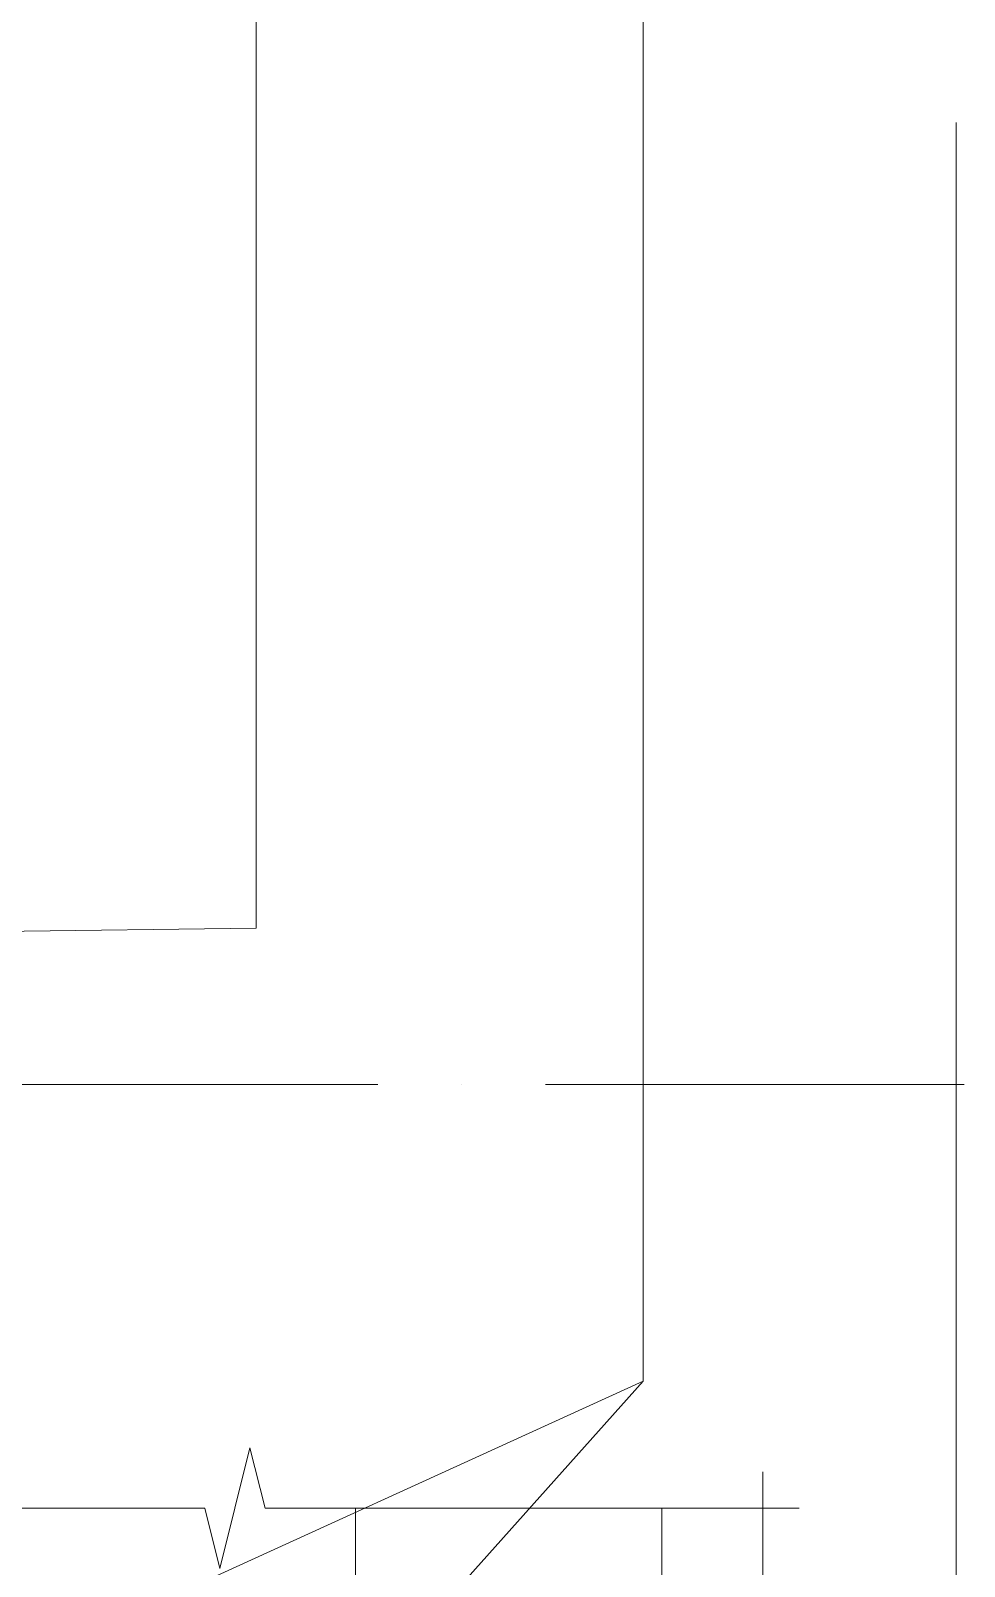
# Model space of a CAD drawing. Header units: millimetres. Extents: x -356862 to 418287, y 0 to 839748.
# Drawn here: x 38.692 to 40.446, y 12.443 to 15.324 of the extents above; entities that cross this region are included whole.
import ezdxf

# ---------------------------------------------------------------- set-up
doc = ezdxf.new("R2010")
doc.units = ezdxf.units.MM
doc.layers.add('PDF _Геометрия', color=7, linetype='Continuous', true_color=0xbababa)

msp = doc.modelspace()

# ---------------------------------------------------------------- linework, layer by layer
at = {"layer": 'PDF _Геометрия', "color": 251, "lineweight": 20, "true_color": 0x545454}
for points in [[(37.1593, 13.6152), (37.1793, 13.6152), (39.1159, 13.6402), (39.1159, 13.7136), (39.1159, 17.1284)], [(38.2759, 11.0387), (38.2892, 11.0537), (39.8425, 12.7903), (39.8425, 12.8619), (39.8425, 16.0751)], [(38.1192, 10.5454), (38.1376, 10.5454), (40.4308, 10.5454), (40.4308, 10.6187), (40.4308, 15.1518)], [(37.8093, 11.8636), (37.8276, 11.872), (39.8425, 12.7903)]]:
    msp.add_lwpolyline(points, dxfattribs=at)
at = {"layer": 'PDF _Геометрия', "color": 7, "lineweight": 9}
for points in [[(39.3442, 13.3469), (38.5559, 13.3469)], [(39.5009, 13.3469), (39.5009, 13.3469)], [(40.4458, 13.3469), (39.6592, 13.3469)]]:
    msp.add_lwpolyline(points, dxfattribs=at)
at = {"layer": 'PDF _Геометрия', "color": 7, "lineweight": 5}
for points in [[(38.0176, 12.5519), (38.0859, 12.5519), (39.0192, 12.5519), (39.0475, 12.4386), (39.1042, 12.6653), (39.1325, 12.5519), (40.0675, 12.5519), (40.1358, 12.5519)], [(40.0675, 12.6203), (40.0675, 12.5519), (40.0675, 7.6455), (39.9525, 7.6172), (40.1808, 7.5605), (40.0675, 7.5322), (40.0675, 2.6257), (40.0675, 2.5574)], [(39.3025, 12.5519), (39.3025, 9.8437)], [(39.8775, 9.8437), (39.8775, 12.5519)]]:
    msp.add_lwpolyline(points, dxfattribs=at)

doc.saveas('drawing.dxf')
